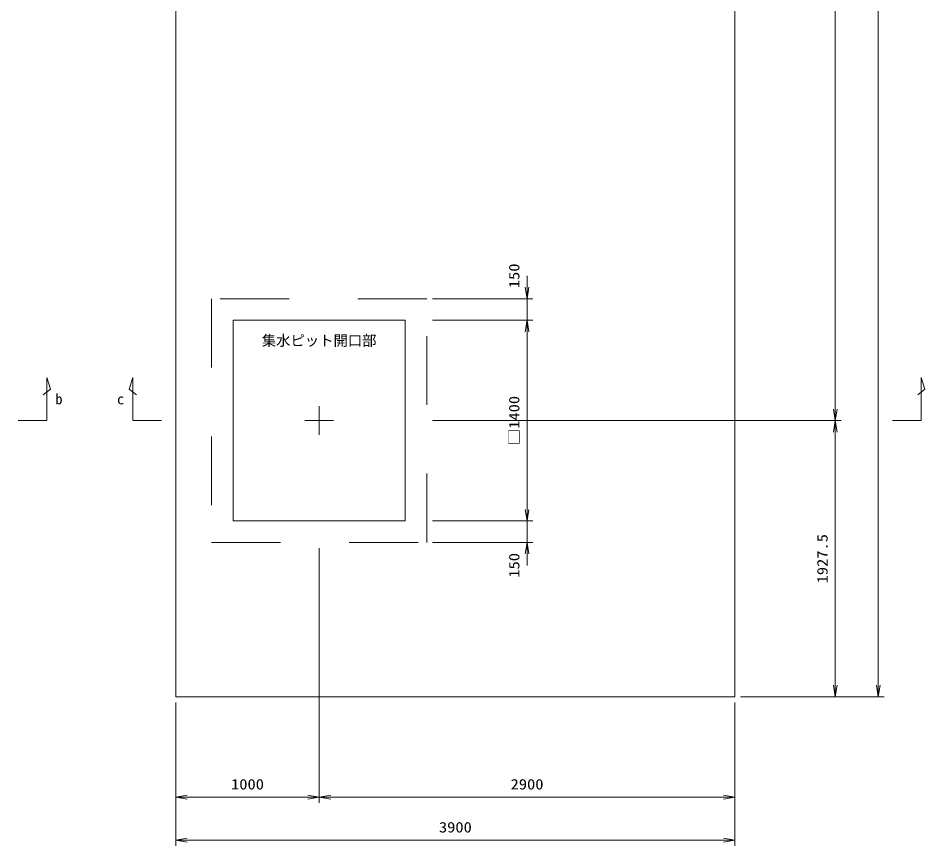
# Model space of a CAD drawing. Units: millimetres at full size. Extents: x 37600 to 71200, y -138800 to -115040.
# Drawn here: x 45505 to 51830, y -132905 to -127129 of the extents above; entities that cross this region are included whole.
import ezdxf
from ezdxf.enums import TextEntityAlignment as Align

# ---------------------------------------------------------------- set-up
doc = ezdxf.new("R2010")
doc.units = ezdxf.units.MM
doc.header["$LTSCALE"] = 80.0044
doc.linetypes.add('CHAIN', pattern=[18.5, 12, -1.5, 3.5, -1.5])
doc.linetypes.add('DASHED_SPACED', pattern=[12, 6, -6])
for name, color, linetype, lineweight in [('0_2', 4, 'Continuous', 13), ('寸法', 6, 'Continuous', 13), ('文字', 2, 'Continuous', 13)]:
    doc.layers.add(name, color=color, linetype=linetype, lineweight=lineweight)
doc.styles.add('ＭＳ ゴシック', font='')
doc.styles.get('ＭＳ ゴシック').set_extended_font_data('MS Gothic')

# ---------------------------------------------------------------- blocks, each defined once
blk = doc.blocks.new('open_arrow')
at = {"color": 0, "linetype": 'Continuous', "lineweight": -2}
blk.add_lwpolyline([(7.5, 1.25), (0, 0), (7.5, -1.25)], dxfattribs=at)

msp = doc.modelspace()

# ---------------------------------------------------------------- linework, layer by layer
at = {"layer": '0_2', "color": 2, "linetype": 'CHAIN'}
for p, q in [((47605, -130037.5), (47605, -129837.5)), ((47505, -129937.5), (47705, -129937.5))]:
    msp.add_line(p, q, dxfattribs=at)
at = {"layer": '0_2', "color": 7}
for points in [[(46605, -117195), (50505, -117195), (50505, -131865), (46605, -131865)], [(47005, -130637.5), (48205, -130637.5), (48205, -129237.5), (47005, -129237.5)]]:
    msp.add_lwpolyline(points, close=True, dxfattribs=at)
at = {"layer": '0_2', "color": 7, "linetype": 'DASHED_SPACED'}
msp.add_lwpolyline([(46855, -130787.5), (48355, -130787.5), (48355, -129087.5), (46855, -129087.5)], close=True, dxfattribs=at)
at = {"layer": '寸法'}
for p, q in [((51505, -117195), (51505, -131865)), ((51205, -119122.5), (51205, -129937.5)), ((49055, -129397.5), (49055, -128927.5)), ((48395, -129087.5), (49095, -129087.5)), ((48395, -129237.5), (49095, -129237.5)), ((48395, -129237.5), (49095, -129237.5)), ((49055, -129237.5), (49055, -130637.5)), ((48395, -129937.5), (51245, -129937.5)), ((48395, -129937.5), (51245, -129937.5)), ((51205, -131865), (51205, -129937.5)), ((49055, -130477.5), (49055, -130947.5)), ((48395, -130637.5), (49095, -130637.5)), ((48395, -130637.5), (49095, -130637.5)), ((48395, -130787.5), (49095, -130787.5)), ((47605, -130827.5), (47605, -132605)), ((47605, -130827.5), (47605, -132605)), ((50545, -131865), (51245, -131865)), ((50545, -131865), (51545, -131865)), ((46605, -131905), (46605, -132605)), ((46605, -131905), (46605, -132905)), ((50505, -131905), (50505, -132605)), ((50505, -131905), (50505, -132905)), ((47605, -132565), (46605, -132565)), ((47605, -132565), (50505, -132565)), ((50505, -132865), (46605, -132865))]:
    msp.add_line(p, q, dxfattribs=at)
for points in [[(45505, -129937.5), (45705, -129937.5), (45705, -129637.5), (45730, -129717.5), (45680, -129757.5)], [(46505, -129937.5), (46305, -129937.5), (46305, -129637.5), (46280, -129717.5), (46330, -129757.5)], [(51605, -129937.5), (51805, -129937.5), (51805, -129637.5), (51830, -129717.5), (51780, -129757.5)]]:
    msp.add_lwpolyline(points, dxfattribs=at)

# ---------------------------------------------------------------- block references
at = {"layer": '寸法', "xscale": 10.7, "yscale": 10.7}
for p, rotation in [((49055, -129087.5), 90), ((49055, -129237.5), 270), ((49055, -129237.5), 270), ((51205, -129937.5), 90), ((51205, -129937.5), 270), ((49055, -130637.5), 90), ((49055, -130637.5), 90), ((49055, -130787.5), 270), ((51205, -131865), 90), ((51505, -131865), 90), ((47605, -132565), 180), ((50505, -132565), 180), ((50505, -132865), 180)]:
    msp.add_blockref('open_arrow', p, dxfattribs=dict(at, rotation=rotation))
for p in [(46605, -132565), (47605, -132565), (46605, -132865)]:
    msp.add_blockref('open_arrow', p, dxfattribs=at)

# ---------------------------------------------------------------- texts
at = {"layer": '寸法', "style": 'ＭＳ ゴシック', "width": 1.15}
for s, p in [('150', (48965, -128927.5)), ('□1400', (48965, -129937.5)), ('1927.5', (51115, -130901.25)), ('150', (48965, -130947.5))]:
    msp.add_text(s, height=73.31, rotation=90, dxfattribs=at).set_placement(p, align=Align.MIDDLE_CENTER)
at = {"layer": '寸法', "color": 3, "style": 'ＭＳ ゴシック'}
msp.add_text('b', height=73.31, dxfattribs=at).set_placement((45765, -129787.5), align=Align.MIDDLE_LEFT)
msp.add_text('c', height=73.31, dxfattribs=at).set_placement((46245, -129787.5), align=Align.MIDDLE_RIGHT)
at = {"layer": '寸法', "style": 'ＭＳ ゴシック', "width": 1.15}
for s, p in [('1000', (47105, -132475)), ('2900', (49055, -132475)), ('3900', (48555, -132775))]:
    msp.add_text(s, height=73.31, dxfattribs=at).set_placement(p, align=Align.MIDDLE_CENTER)
at = {"layer": '文字', "style": 'ＭＳ ゴシック'}
msp.add_text('集水ピット開口部', height=73.31, dxfattribs=at).set_placement((47605, -129437.5), align=Align.BOTTOM_CENTER)

doc.saveas('drawing.dxf')
